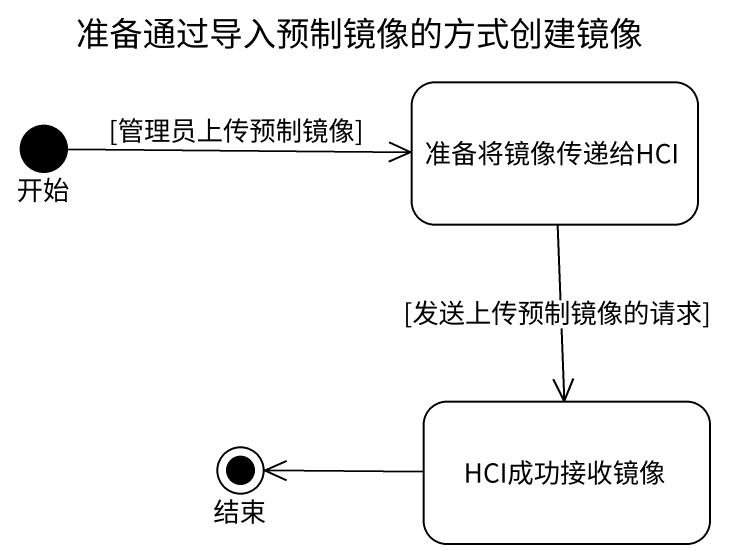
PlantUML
@startuml
title 准备通过导入预制镜像的方式创建镜像
hide empty description
state 开始 <<start>>
state 准备将镜像传递给HCI
state 结束 <<end>>
state HCI成功接收镜像
开始 -right-> 准备将镜像传递给HCI : [管理员上传预制镜像]
准备将镜像传递给HCI --> HCI成功接收镜像 : [发送上传预制镜像的请求]
HCI成功接收镜像 -left-> 结束
@enduml
